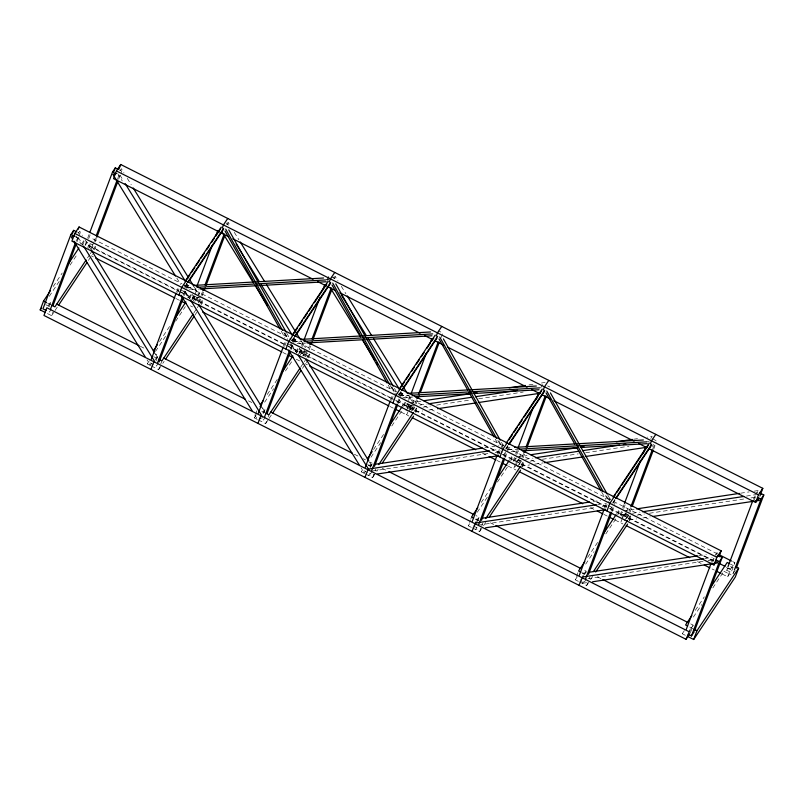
<?xml version="1.0" encoding="UTF-8"?>
<svg xmlns="http://www.w3.org/2000/svg" width="804" height="804" viewBox="0 0 804 804"><rect width="100%" height="100%" fill="white"/><g stroke="black" fill="none" stroke-linecap="round" stroke-linejoin="round"><path stroke-width="0.6" stroke-dasharray="4.02 3.01" d="M49.084 306.806L51.144 301.319L47.456 306.857M76.008 241.24L80.088 233.592L76.882 231.974M77.033 241.723L78.782 237.069M47.456 313.57L51.597 315.66L52.833 312.364M82.661 245.22L84.732 239.723M85.023 245.2L87.204 239.391M87.646 238.235L89.385 233.582M88.671 238.708L90.42 234.064M87.656 247.481L89.706 243.441M88.661 248.356L91.957 241.029M93.626 242.637L91.013 249.602L93.787 245.431M94.068 241.471L95.374 237.984M117.635 178.749L118.952 175.272M95.093 241.954L96.4 238.466M118.67 179.232L121.726 171.101L119.585 170.026M94.47 249.873L95.706 246.577M150.318 365.448L147.212 363.88L148.449 360.584M176.599 291.973L177.905 288.485M177.624 292.455L178.93 288.968M156.097 360.775L157.745 356.393M183.021 295.209L186.407 288.606M184.046 295.691L185.794 291.048M151.353 365.971L158.609 369.629L161.916 360.835M190.086 298.103L191.322 294.797M192.035 299.178L193.342 295.691M195.091 291.048L195.965 288.726M191.603 300.334L194.377 296.173L197.432 288.043M194.668 301.46L197.945 295.57M196.9 300.485L199.794 292.807L198.558 294.646M198.457 302.415L200.638 296.606M201.08 295.44L202.387 291.963M202.105 295.922L203.854 291.279M201.07 304.947L203.131 299.45M257.33 419.427L254.225 417.859L257.531 409.065M283.611 345.951L284.917 342.464M284.636 346.434L287.259 339.459M263.521 413.658L265.169 409.266L257.37 405.327M290.033 349.187L293.42 342.584M291.058 349.67L292.375 346.182M258.375 419.949L265.621 423.607L266.446 421.407M268.104 417.015L268.928 414.814M296.686 353.177L298.344 348.775M298.616 354.313L301.229 347.338M301.671 346.182L303.42 341.539M302.696 346.665L304.012 343.177M327.58 280.455L328.896 276.978M303.922 354.463L304.746 352.263M305.47 356.393L306.776 352.906M308.525 348.263L309.399 345.931M309.118 349.901L310.867 345.258M308.495 357.82L310.565 352.323M364.343 473.405L361.237 471.837L362.473 468.531M390.623 399.92L391.93 396.442M391.648 400.402L394.272 393.437M370.533 467.626L371.77 464.34M397.045 403.166L400.432 396.553M398.07 403.638L399.819 398.995M365.378 473.928L372.634 477.586L374.704 472.089M375.116 470.983L375.94 468.782M404.111 406.05L405.769 401.648M406.06 407.125L410.432 395.508M410.151 399.477L411.025 397.146M413.819 400.754L410.934 408.432L408.472 412.12M416.412 399.91L412.05 411.527L414.824 407.357L408.402 404.121L406.321 407.246M416.13 403.869L417.437 400.392M441.014 337.67L442.763 333.027L438.481 330.866M415.507 411.799L416.753 408.492M471.355 527.374L468.25 525.806L470.32 520.309M470.732 519.213L471.556 517.012M497.636 453.898L498.942 450.411M498.661 454.381L501.716 446.25M477.546 521.605L479.194 517.213L475.847 515.525M504.058 457.134L505.364 453.647L501.083 451.496M505.083 457.617L508.138 449.486L503.857 447.325M472.39 527.896L479.646 531.555L482.953 522.761M510.711 461.124L512.359 456.722M513.073 461.094L515.253 455.285M515.696 454.129L517.434 449.486M516.721 454.612L518.469 449.959M515.294 464.471L513.635 468.863L515.485 466.099M515.706 463.375L518.982 457.496M520.007 456.923L516.098 465.174M519.495 464.34L521.675 458.531M522.118 457.365L523.856 452.722M523.143 457.848L524.891 453.205M522.108 466.873L523.756 462.471M578.377 581.352L575.262 579.784L578.568 570.991M604.648 507.877L605.955 504.389M605.673 508.349L608.296 501.384M585.382 573.383L586.206 571.192L582.87 569.503M611.07 511.113L614.457 504.5M612.095 511.595L613.844 506.942M579.413 581.875L586.659 585.533L588.729 580.036M589.141 578.93L589.965 576.729M617.723 515.093L619.381 510.701M620.085 515.073L622.276 509.264M622.708 508.108L624.015 504.621M623.733 508.58L625.482 503.937M622.306 518.449L620.658 522.841L621.884 520.992M622.718 517.354L626.617 510.55M624.959 516.379L627.844 508.701M626.507 518.309L628.688 512.5M629.13 511.344L630.436 507.857M652.707 448.622L656.094 442.019M626.768 518.429L628.849 515.304L631.904 507.173M653.732 449.104L655.039 445.617M629.12 520.841L631.602 514.248M685.38 635.321L682.274 633.753L683.521 630.457M711.661 561.845L715.741 554.197M712.686 562.328L714.434 557.685M690.334 632.848L693.219 625.16L689.882 623.472M735.168 570.317L733.087 573.443L726.665 570.207L727.54 567.885M753.298 499.354L757.378 491.706L754.323 499.837M722.092 574.006L727.67 576.81L730.555 569.131L734.856 562.679L732.625 561.554M727.67 576.81L731.972 570.358L734.856 562.679M733.087 573.443L733.962 571.121M78.33 233.291L79.717 231.21L82.36 235.492M119.967 170.81L121.354 168.719L123.987 173.001M53.225 286.536L62.24 272.998M81.666 243.833L83.757 240.708M49.225 296.374L59.627 280.747M70.038 265.129L76.973 254.717M85.284 245.32L87.365 242.195L92.711 244.898M51.456 308.967L49.376 312.093L47.235 311.007M87.515 257.913L89.596 254.788M90.289 253.752L92.37 250.627M93.063 249.582L95.153 246.456M51.597 315.66L54.37 311.49M55.064 310.455L57.838 306.284M88.37 260.466L92.54 254.215M184.769 286.656L186.85 283.531M184.759 287.5L187.533 283.34M185.342 287.269L186.729 285.189L189.362 289.46M226.979 224.778L228.366 222.698L230.346 225.904M159.534 341.549L169.945 325.932M188.679 297.812L190.759 294.686M147.212 363.88L149.293 360.765M155.534 351.388L165.946 335.76M175.664 321.188L185.372 306.605M151.725 363.117L150.338 365.197L147.042 359.86M191.965 302.716L194.749 298.545L200.427 297.028L197.653 301.198L194.357 295.852M155.082 359.901L158.157 355.288L152.589 352.484M158.468 362.936L156.388 366.061L149.966 362.825M198.709 302.535L200.799 299.41L194.377 296.173M193.834 312.927L196.608 308.766M197.302 307.721L199.382 304.595M200.075 303.56L202.859 299.389M158.609 369.629L162.076 364.423M162.77 363.388L164.157 361.297M194.689 315.48L196.769 312.354M326.555 279.973L329.328 275.812M291.782 340.635L293.872 337.509M292.465 340.434L294.545 337.308M292.354 341.248L293.741 339.157L295.721 342.363M333.992 278.757L335.379 276.676L338.012 280.948M267.25 394.483L277.651 378.865M295.701 351.78L297.781 348.655M254.225 417.859L256.305 414.733M264.637 402.241L273.651 388.694M285.45 370.996L292.395 360.584M299.309 353.268L301.389 350.142L307.811 353.388L305.731 356.504M298.987 356.685L301.761 352.524L307.44 351.006L304.666 355.177L302.394 355.78M262.717 412.954L265.169 409.266M302.505 353.237L305.58 348.624M265.481 416.914L263.4 420.04L259.119 417.879M300.847 366.905L303.621 362.735M304.314 361.699L306.404 358.574M307.098 357.529L309.872 353.368M265.621 423.607L268.395 419.447M269.089 418.402L271.873 414.231M302.404 368.413L307.259 361.117M398.794 394.603L400.874 391.488M398.784 395.447L400.864 392.322M373.569 449.496L383.97 433.879M402.714 405.759L406.181 400.553M361.237 471.837L362.624 469.747M370.956 457.255L380.664 442.672M391.769 426.009L401.487 411.427M408.352 408.924L407.377 406.975L410.161 402.814L421.296 401.136M365.75 471.064L364.363 473.154L361.066 467.807M406 410.663L408.774 406.492L414.452 404.985L411.678 409.146L409.407 409.749M369.729 466.933L371.569 464.159M410.743 405.367L406.633 414.894L407.859 413.045M370.041 473.234L368.654 475.315L374.845 474.38M410.985 411.789L413.065 408.663L416.784 408.1M372.493 470.883L370.413 474.008L367.207 472.39M414.11 411.507L416.191 408.382M372.634 477.586L376.101 472.37M376.795 471.335L378.181 469.255M540.579 387.93L543.353 383.759M502.088 447.024L503.475 444.944L499.756 445.506M505.806 448.582L507.887 445.456M505.796 449.426L508.57 445.255M505.696 451.828L503.605 454.953L502.641 453.004M481.274 502.43L491.676 486.812M509.716 459.727L511.806 456.602M468.25 525.806L469.636 523.726M477.274 512.269L487.676 496.641M497.395 482.068L509.193 464.36M513.334 461.215L515.414 458.089L521.836 461.335L519.756 464.461M516.469 457.828L514.389 460.953L519.344 460.21M476.742 520.902L479.194 517.213M519.605 456.571L520.831 454.722M477.053 527.203L475.666 529.293L480.621 528.54M517.304 466.802L520.077 462.642L522.55 462.26M521.113 465.476L523.203 462.35M479.646 531.555L486.581 521.143M609.1 501.003L610.487 498.912L606.779 499.475M650.737 438.512L652.124 436.431L647.17 437.175M612.829 502.56L614.909 499.435M612.809 503.394L615.583 499.234M610.628 508.932L612.015 506.852M652.255 446.441L653.642 444.361M587.593 557.443L597.995 541.826M616.738 513.706L618.819 510.58M575.262 579.784L577.342 576.659M585.674 564.157L593.995 551.665M605.794 533.956L616.899 517.294M620.346 515.193L622.427 512.068L628.849 515.304M622.859 517.856L621.412 514.932L622.798 512.841M583.754 574.88L586.206 571.192M581.714 581.312L582.679 583.262L584.076 581.181M624.316 520.781L627.09 516.61L630.808 516.047M586.518 578.84L584.438 581.955L580.156 579.805M628.135 519.454L630.909 515.284M586.659 585.533L593.603 575.111M716.113 554.971L717.5 552.891L713.791 553.453M695.299 610.377L704.314 596.839M682.274 633.753L684.355 630.627M693.38 617.09L701.701 604.598M712.806 587.935L723.218 572.307M726.665 570.207L728.052 568.126M690.767 628.849L693.219 625.16M226.095 223.301L228.366 222.698M184.458 285.792L186.729 285.189M333.107 277.279L335.379 276.676M263.029 417.658L257.35 419.175L254.717 414.904M529.012 384.885L535.203 383.95M541.394 383.016L545.112 382.453M407.377 406.975L413.568 406.05M419.758 405.115L427.185 403.99M422.974 407.166L430.401 406.05M436.592 405.115L470.018 400.07M478.681 398.764L523.253 392.04M415.246 412.08L422.673 410.965M428.864 410.03L435.054 409.095M372.232 464.742L368.523 465.305L369.488 467.255M484.902 447.748L494.812 446.25M492.028 450.411L499.465 449.295M372.674 470.963L490.289 453.215M495.244 452.471L498.952 451.908M518.409 456.602L527.072 455.295M633.552 439.235L639.743 438.301M525.535 459.275L532.962 458.149M529.987 461.144L536.178 460.21M542.368 459.275L578.267 453.858M585.694 452.742L629.029 446.2M521.012 466.24L529.685 464.933M534.64 464.189L543.303 462.883M475.536 519.273L478.008 518.902M593.151 501.535L600.588 500.41M597.804 504.58L606.477 503.274M478.44 525.123L594.829 507.565M602.256 506.45L607.211 505.696M624.185 510.761L634.085 509.264M740.564 493.204L749.227 491.897M754.182 491.154L759.137 490.4M621.412 514.932L627.592 513.997M632.547 513.243L639.974 512.128M746.454 496.058L756.363 494.571M636.999 515.123L644.426 513.997M649.381 513.253L744.715 498.872M750.906 497.937L755.85 497.184M629.271 520.027L636.698 518.912M642.888 517.977L650.315 516.851M586.267 572.689L582.548 573.252L583.523 575.202M698.927 555.695L706.354 554.569M704.817 558.549L712.254 557.433M587.935 578.729L703.078 561.353M708.033 560.609L714.223 559.674M582.679 583.262L587.634 582.518M184.93 285.943L191.181 285.581M186.719 287.681L191.714 287.4M326.625 279.671L329.127 279.531M187.03 287.872L194.528 287.44L199.111 294.897M191.322 289.47L198.809 289.038M291.942 339.921L296.947 339.63M292.485 341.73L301.229 341.228M294.043 341.841L301.54 341.419M297.088 343.509L305.832 343.017M398.955 393.89L405.206 393.538M399.498 395.699L409.487 395.126M399.809 395.89L408.553 395.387L412.472 401.769M402.844 397.558L412.834 396.985M505.967 447.868L512.218 447.506M507.756 449.607L514.007 449.245M508.068 449.788L518.057 449.225M646.717 441.848L649.22 441.708M511.103 451.466L518.6 451.034M226.597 223.994L228.738 225.08M331.469 276.888L335.75 279.048M547.635 385.92L549.775 386.995M652.506 438.813L656.788 440.974M92.782 238.828L181.955 283.812M183.071 284.375L291.199 338.906M292.314 339.469L398.211 392.885M399.327 393.447L505.224 446.853M506.339 447.416L612.236 500.832M613.351 501.394L717.017 553.675M184.96 286.485L187.101 287.561M289.832 339.378L294.113 341.539M396.844 393.357L401.126 395.508M613.01 502.379L615.15 503.465M730.323 564.036L733.429 565.604M730.504 566.579L732.645 567.664M75.174 236.677L77.315 237.753M180.046 289.571L184.327 291.731M287.058 343.549L291.339 345.7M608.095 505.465L612.377 507.625M88.48 245.29L178.769 290.827M179.885 291.39L395.025 399.9M396.141 400.462L609.05 507.847M610.166 508.409L713.831 560.7M728.323 568.006L730.555 569.131M89.897 246.506L179.071 291.49M180.186 292.053L287.199 346.021M288.314 346.584L395.327 400.563M396.442 401.126L501.224 453.979M502.339 454.531L608.236 507.947M609.352 508.51L713.017 560.8M726.394 567.544L731.972 570.358M723.912 571.272L731.158 574.93M91.164 255.783L93.395 256.908M175.885 298.505L180.337 300.756M190.377 305.821L192.598 306.937M282.897 352.484L286.244 354.172M296.274 359.227L299.621 360.916M305.188 363.73L307.419 364.855M389.91 406.462L393.256 408.141M401.055 412.08L408.854 416.02M482.43 453.124L486.892 455.376M496.922 460.431L500.269 462.119M508.068 466.049L515.866 469.988M590.558 507.656L593.905 509.344M603.935 514.409L607.281 516.088M615.08 520.027L622.889 523.967M697.57 561.634L702.033 563.885M712.063 568.941L714.294 570.066M140.318 346.293L144.78 348.544M248.456 400.834L251.793 402.523M354.353 454.24L358.805 456.491M363.267 458.742L365.498 459.868M369.951 462.119L372.182 463.245M382.222 468.3L387.789 471.114M490.339 522.831L493.686 524.52M597.362 576.81L601.814 579.061M47.647 303.208L50.763 304.776M153.624 356.654L156.73 358.222M261.682 411.156L264.787 412.723M367.649 464.601L370.765 466.169M475.697 519.103L478.812 520.67M581.684 572.548L584.789 574.116M689.731 627.05L692.837 628.617M45.727 304.686L48.944 306.304M363.991 470.772L366.132 471.847M473.144 525.826L477.425 527.987M341.308 286.294L345.921 293.782M401.136 392.04L405.085 398.452M408.382 403.799L411.678 409.146M400.201 392.593L403.497 397.94M406.794 403.286L408.774 406.492M391.498 387.136L394.131 391.417M398.744 398.905L403.357 406.382M234.296 232.316L238.909 239.803M300.847 340.313L305.46 347.8M294.123 338.062L297.42 343.408M301.369 349.83L304.666 355.177M299.681 348.785L304.284 356.272M369.518 462.119L372.162 466.4M293.189 338.625L295.832 342.896M299.128 348.243L301.761 352.524M290.968 343.328L296.897 352.946M284.485 333.168L287.782 338.514M291.731 344.926L296.344 352.413M290.043 343.881L293.993 350.303M127.283 178.347L131.233 184.759M119.896 175.031L123.193 180.377M186.448 283.018L190.397 289.44M193.322 295.882L196.618 301.229M262.506 408.151L264.486 411.357M117.645 173.453L122.258 180.93M186.176 284.646L188.819 288.927M192.106 294.274L194.749 298.545M185.272 291.49L189.885 298.977M176.81 278.124L180.769 284.536M184.719 290.958L189.332 298.435M183.684 290.978L187.644 297.4M84.993 239.763L90.922 249.391M155.494 354.172L157.473 357.378M78.259 237.512L82.872 244.999M76.018 235.934L81.284 244.486M607.844 495.184L610.286 499.545M606.517 495.978L608.97 500.339M605.422 495.535L608.477 500.982M601.663 491.978L605.935 499.596M501.435 442.3L503.274 445.567M498.892 440.914L502.56 447.446M497.797 440.481L500.852 445.918M495.254 439.095L498.922 445.627M394.422 388.322L396.261 391.588M391.89 386.945L395.548 393.478M390.181 385.417L393.839 391.95M388.252 385.116L391.307 390.563M286.807 333.268L289.249 337.62M284.877 332.967L287.932 338.414M283.772 332.534L287.44 339.057M281.239 331.147L284.897 337.68M625.15 512.711L627.09 516.61M518.62 459.717L520.077 462.642M411.125 404.764L413.065 408.663"/><path stroke-width="1.21" d="M45.376 312.525L40.2 309.912L43.506 301.118L50.441 290.696M76.882 231.974L73.666 230.346L70.893 234.517L42.954 308.847L46.16 310.475M72.36 233.833L73.666 230.346M719.098 556.318L721.158 550.83L79.083 226.979L74.782 233.441L71.898 241.12L713.972 564.971L715.821 562.197M78.259 229.18L79.083 226.979M50.682 308.605L75.566 242.396M53.024 305.6L76.159 244.044M89.827 232.426L112.53 172.026L115.304 167.865L118.51 169.483M113.997 171.352L115.304 167.865M759.911 496.018L762.795 488.34L120.721 164.498L116.419 170.95L113.535 178.639L219.432 232.044M119.072 168.89L120.721 164.498M96.249 235.662L117.203 179.915M96.842 237.301L117.796 181.553M151.273 359.338L176.156 293.138M150.971 369.428L153.855 361.75M178.91 295.098L181.794 287.41L186.096 280.958M157.695 362.574L182.578 296.374M159.162 361.9L183.171 298.013M196.839 286.395L212.115 245.743M215.613 236.456L217.794 230.647M222.195 228.215L223.432 224.929L227.733 218.467M202.819 290.797L203.693 288.475M205 284.988L224.215 233.884M204.286 290.113L205.161 287.792M206.035 285.47L224.808 235.532M258.285 413.316L283.179 347.107M257.983 423.406L260.868 415.728M285.922 349.067L288.807 341.388L293.108 334.936M264.707 416.552L289.591 350.353M267.049 413.547L290.184 351.991M304.294 339.208L320.002 297.4M323.057 289.269L324.806 284.626M329.208 282.194L330.444 278.898L334.745 272.445M309.841 344.775L310.706 342.454M312.022 338.966L331.228 287.862M311.299 344.092L312.173 341.77M313.047 339.449L331.821 289.5M365.297 467.285L390.181 401.085M364.996 477.375L367.88 469.697M392.935 403.045L395.819 395.367L400.121 388.905M371.719 470.531L396.603 404.322M374.493 466.36L397.638 404.804M411.296 393.186L426.14 353.7M430.07 343.248L431.818 338.595M436.22 336.172L437.456 332.876L441.758 326.414M416.844 398.744L417.718 396.422M418.593 394.101L438.24 341.841M418.311 398.07L419.185 395.739M420.492 392.262L439.265 342.313M472.31 521.263L497.194 455.054M472.008 531.354L476.119 521.826M499.947 457.014L502.832 449.335L507.133 442.883M478.732 524.499L503.616 458.3M481.506 520.339L504.651 458.772M518.309 447.165L533.152 407.668M536.208 399.538L538.831 392.573M543.233 390.141L544.469 386.845L548.77 380.392M523.856 452.722L524.731 450.401M526.047 446.913L545.253 395.809M525.324 452.039L526.198 449.717M527.072 447.396L546.278 396.292M579.332 575.242L604.216 509.032M579.021 585.332L583.141 575.805M606.96 510.992L609.844 503.314L614.155 496.852M585.744 578.478L610.628 512.269M588.528 574.307L611.663 512.751M624.457 503.455L640.607 460.481M643.23 453.516L645.843 446.542M650.245 444.12L651.481 440.823L655.783 434.371M630.879 506.701L652.265 449.788M632.336 506.017L653.3 450.26M686.335 629.21L711.228 563.011M688.917 631.622L46.843 307.771L43.959 315.459L686.033 639.301L690.154 629.773M713.972 564.971L716.856 557.283L721.158 550.83M688.244 634.316L691.45 635.934L719.389 561.604L722.163 557.433L717.882 555.273M694.666 630.607L722.163 557.433M687.46 636.366L693.671 639.502L696.978 630.708L738.615 568.217L735.509 566.649M727.972 566.719L752.856 500.52M648.597 448.501L755.609 502.48L758.494 494.802L762.795 488.34M734.394 569.966L761.026 499.113L763.8 494.942L760.594 493.324M736.293 568.116L763.8 494.942M738.615 568.217L735.308 577.021L693.671 639.502M67.797 264.667L78.892 248.004M40.2 309.912L41.587 307.832M86.128 259.993L54.903 306.867L51.798 305.299M58.531 305.249L86.983 262.546M185.111 281.259L221.19 227.11M186.478 280.023L189.955 274.817M191.342 272.727L194.809 267.521M196.196 265.441L199.663 260.235M201.05 258.154L204.517 252.938M206.608 249.823L209.382 245.652M211.462 242.527L214.236 238.366M216.316 235.24L220.477 228.989M187.543 282.495L223.633 228.336M188.226 282.294L223.612 229.18M153.293 350.926L157.453 344.675M174.8 318.635L185.905 301.972M193.141 313.972L161.916 360.835L158.81 359.267M165.544 359.217L193.995 316.515M292.123 335.238L328.203 281.078M293.5 333.992L297.661 327.751M299.048 325.66L302.515 320.454M303.902 318.374L307.369 313.168M308.766 311.088L312.233 305.882M314.314 302.756L326.806 284.003M294.565 336.464L330.645 282.315M295.239 336.273L330.635 283.159M260.305 404.894L263.089 400.734M281.822 372.614L292.917 355.951M300.153 367.951L268.928 414.814L265.822 413.246M272.566 413.196L301.008 370.493M399.136 389.206L435.215 335.057M401.206 386.925L404.673 381.719M406.06 379.639L409.527 374.433M411.608 371.307L414.382 367.137M416.462 364.021L419.246 359.85M421.326 356.725L424.1 352.564M426.874 348.393L430.341 343.187M431.728 341.107L433.818 337.981M401.578 390.442L437.657 336.283M402.251 390.241L436.944 338.172M367.317 458.873L372.182 451.577M388.834 426.582L402.01 406.794M378.714 464.622L413.407 412.542M382.352 463.003L413.578 416.13M506.148 443.185L542.228 389.025M508.902 439.858L512.379 434.652M513.766 432.572L517.233 427.366M518.62 425.276L522.087 420.07M524.168 416.944L538.047 396.121M539.434 394.04L541.524 390.915M508.58 444.411L544.67 390.262M509.264 444.22L544.65 391.106M477.797 507.636L471.556 517.012L473.626 518.057M496.54 479.516L509.022 460.772M485.727 518.59L520.419 466.521M489.365 516.972L520.59 470.109M613.161 497.163L649.24 443.004M613.844 496.962L615.231 494.882M616.618 492.792L620.085 487.586M621.472 485.505L648.537 444.883M615.603 498.39L651.682 444.23M616.276 498.189L651.672 445.074M584.82 561.614L578.568 570.991L580.639 572.036M603.553 533.494L616.045 514.751M593.432 571.523L627.442 520.5M595.684 571.996L627.602 524.087M755.609 502.48L758.061 498.792M691.832 615.583L685.581 624.959L687.651 626.004M710.565 587.463L727.218 562.468L729.288 563.514M686.033 639.301L689.721 633.763M691.45 635.934L694.224 631.763M116.309 173.493L112.902 174.408L175.493 275.983M74.671 235.984L71.265 236.899L72.581 239.029M423.778 400.764L470.822 393.658M474.541 393.096L477.013 392.724M509.203 387.87L525.293 385.438M428.431 403.809L471.757 397.266M475.476 396.704L517.575 390.352M437.527 408.723L475.908 402.925M478.39 402.553L540.288 393.216M374.714 464.37L482.43 448.119M368.222 469.094L489.556 450.793M377.327 474.008L498.661 455.707M530.791 454.732L577.835 447.637M580.307 447.265L584.026 446.702M616.216 441.848L632.316 439.416M535.444 457.777L578.769 451.245M582.488 450.682L619.633 445.074M623.351 444.522L625.824 444.14M544.539 462.692L582.92 456.903M585.402 456.531L647.3 447.195M481.727 518.339L589.443 502.088M475.234 523.062L596.568 504.761M485.576 527.796L605.673 509.676M636.567 508.892L739.328 493.395M642.456 511.756L743.981 496.44M652.798 516.48L759.267 500.42L757.81 497.495L761.026 499.113M588.739 572.317L697.691 555.876M583.483 576.86L703.58 558.74M592.588 581.774L717.64 562.911L716.183 559.976L719.389 561.604M193.674 285.44L323.59 278.003M197.02 287.299L325.68 279.933M200.065 288.968L256.275 285.752M258.767 285.601L326.223 281.742M300.686 339.419L430.602 331.972M304.033 341.278L432.693 333.901M307.078 342.946L363.287 339.72M365.79 339.579L431.989 335.791M407.698 393.387L536.358 386.02M412.301 395.176L539.705 387.88M415.336 396.844L470.3 393.699M472.792 393.548L539.002 389.759M514.711 447.366L643.381 439.999M519.314 449.145L646.717 441.848M522.349 450.813L577.312 447.667M581.061 447.456L647.26 443.667M116.419 170.95L758.494 494.802M112.53 172.026L115.736 173.644M220.547 232.607L228.346 236.547M232.808 238.788L313.068 279.269M317.52 281.521L326.444 286.023M327.56 286.586L335.358 290.515M339.821 292.767L420.08 333.248M424.532 335.499L432.341 339.429M434.572 340.554L443.486 345.057M447.949 347.308L527.092 387.226M531.544 389.468L539.353 393.407M541.584 394.533L550.499 399.025M553.845 400.714L634.105 441.195M638.567 443.446L646.366 447.386M719.248 554.8L731.509 560.991M74.782 233.441L716.856 557.283M70.893 234.517L74.109 236.135M719.409 563.514L724.977 566.317M95.626 258.024L174.769 297.942M181.453 301.319L185.915 303.57M202.638 312.002L281.782 351.921M288.465 355.298L292.927 357.539M309.651 365.981L388.794 405.899M395.478 409.266L399.94 411.517M412.201 417.698L475.737 449.748M489.113 456.491L495.807 459.868M502.49 463.245L506.952 465.496M519.213 471.677L582.749 503.726M597.241 511.032L602.819 513.846M609.512 517.213L613.965 519.464M626.226 525.655L689.772 557.695M704.254 565.011L709.831 567.815M716.525 571.192L720.977 573.443M56.722 304.133L139.213 345.73M163.735 358.102L245.109 399.146M270.747 412.08L352.122 453.124M388.905 471.677L473.626 514.399M495.917 525.645L580.639 568.378M602.93 579.624L687.651 622.356M43.506 301.118L46.612 302.686M693.872 629.14L696.978 630.708M347.238 295.922L371.619 335.479M373.599 338.685L407.206 393.216M341.167 294.736L366.212 335.368M368.182 338.574L399.156 388.834M330.223 287.701L360.534 336.886M362.503 340.092L375.026 360.413M376.342 362.544L377.659 364.684M240.225 241.944L264.606 281.511M266.586 284.716L300.193 339.248M236.135 243.974L259.2 281.39M261.169 284.606L292.143 334.856M306.264 359.478L368.865 461.054M298.214 355.087L368.724 469.496M222.547 232.657L253.511 282.907M254.838 285.048L267.35 305.369M288.586 350.192L359.087 464.601M133.213 187.965L188.568 277.782M189.885 279.923L193.834 286.335M125.163 183.583L185.131 280.877M198.588 304.435L261.189 406.01M190.548 300.043L261.712 415.517M180.91 295.148L252.074 410.623M91.576 250.456L154.177 352.031M83.536 246.074L154.7 361.549M73.898 241.17L145.062 356.644M550.408 392.875L607.231 494.098M546.77 391.046L602.98 491.184M546.057 392.935L574.78 444.089M576.609 447.356L601.05 490.892M443.396 338.896L500.219 440.12M439.758 337.077L496.581 438.301M439.044 338.956L467.767 390.111M468.983 392.292L494.038 436.914M335.77 283.842L393.206 386.151M332.745 283.098L389.568 384.322M332.032 284.988L360.755 336.142M362.584 339.409L387.025 382.945M228.758 229.864L286.194 332.173M225.723 229.13L282.556 330.354M225.019 231.009L253.742 282.164M255.571 285.43L280.013 328.967M760.102 492.349L761.076 494.299M718.474 554.84L719.439 556.79"/></g></svg>
